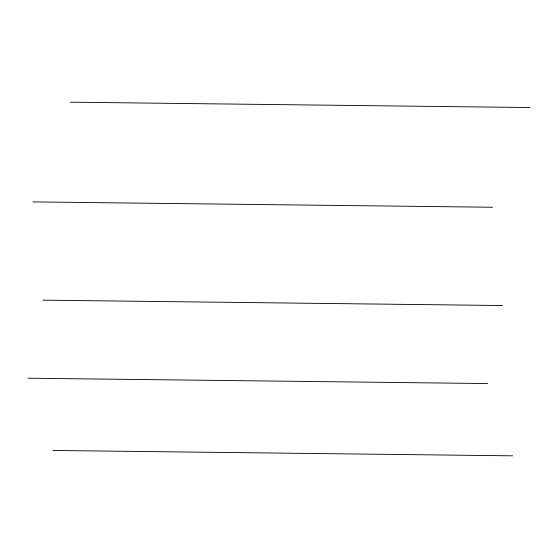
<?xml version="1.0" encoding="UTF-8"?>
<svg xmlns="http://www.w3.org/2000/svg" width="558" height="558" viewBox="0 0 558 558"><rect width="100%" height="100%" fill="white"/><g stroke="black" fill="none" stroke-linecap="round" stroke-linejoin="round"><path stroke-width="0.84" d="M70.454 102.177L530.1 107.541M32.908 201.891L492.554 207.255M42.917 300.162L502.563 305.526M27.9 378.205L487.546 383.562M52.933 450.459L512.579 455.823"/></g></svg>
